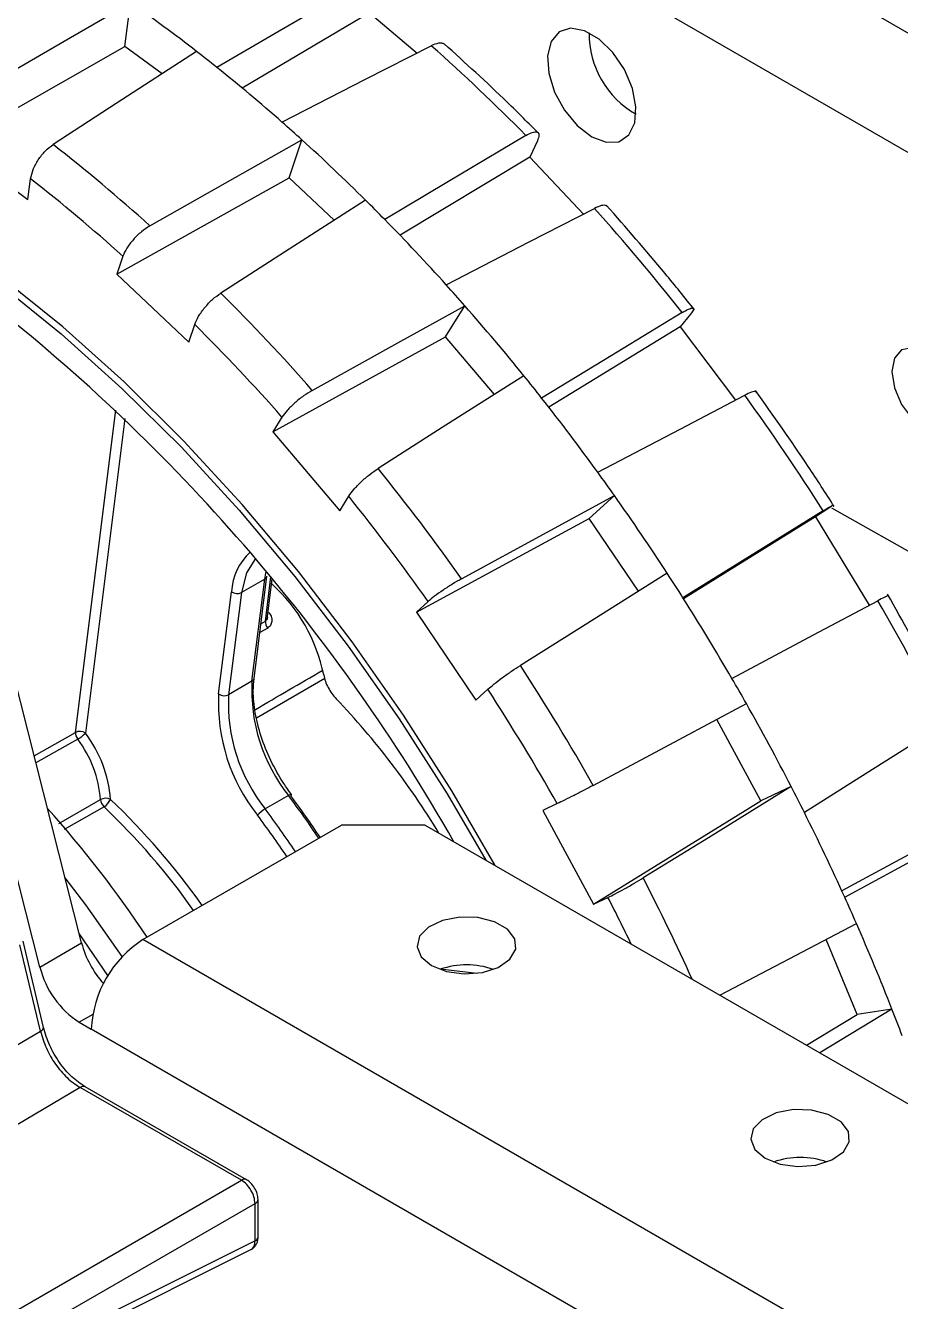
# Model space of a CAD drawing. Header units: inches. Extents: x 0 to 11, y 0 to 8.4.
# Drawn here: x 8.1799 to 8.3345, y 5.8712 to 6.0966 of the extents above; entities that cross this region are included whole.
import ezdxf

# ---------------------------------------------------------------- set-up
doc = ezdxf.new("R2010")
doc.units = ezdxf.units.IN
doc.header["$MEASUREMENT"] = 0

msp = doc.modelspace()

# ---------------------------------------------------------------- linework, layer by layer
at = {"color": 7, "linetype": 'Continuous', "lineweight": 25}
for p, q in [((9.107826920049154, 5.649574966006552), (7.46174245624167, 6.59983930001753)), ((9.089558510303315, 5.639028837540935), (7.443474046495835, 6.58929317155191)), ((8.197483741989702, 6.092869849420877), (8.198471519962936, 6.10061393211158)), ((8.240655661195207, 6.098822136139017), (8.218207705524158, 6.085552561699957)), ((8.240655661195207, 6.098822136139017), (8.249079625406479, 6.091746920264075)), ((8.16715174680825, 6.07560157986021), (8.197483741989702, 6.092869849420877)), ((8.204026477386366, 6.088056287877289), (8.197483741989702, 6.092869849420877)), ((8.226506607490334, 6.069710178341817), (8.228729648862414, 6.076416773812679)), ((8.270324813109253, 6.07623154783385), (8.268997759052281, 6.073354208965401)), ((8.16715174680825, 6.07560157986021), (8.180356196313712, 6.065886922841351)), ((8.268997759052281, 6.073354208965401), (8.24606974679628, 6.059561615590512)), ((8.268997759052281, 6.073354208965401), (8.278451515944722, 6.063305026328744)), ((8.180356196313712, 6.065886922841351), (8.18082142364936, 6.069534259646758)), ((8.196073298621998, 6.052686262324434), (8.226506607490334, 6.069710178341817)), ((8.234410515713863, 6.062214888205276), (8.226506607490334, 6.069710178341817)), ((8.197120314897544, 6.055844959548738), (8.196073298621998, 6.052686262324434)), ((8.196073298621998, 6.052686262324434), (8.208762573595969, 6.040653000441512)), ((8.254125375648414, 6.041638645953729), (8.257516134432153, 6.047103977695066)), ((8.29739467534691, 6.045631728457172), (8.295539899167023, 6.043380493192799)), ((8.208762573595969, 6.040653000441512), (8.209809589871515, 6.043811697665816)), ((8.295539899167023, 6.043380493192799), (8.272339511530296, 6.029198495936036)), ((8.295539899167023, 6.043380493192799), (8.305325683229846, 6.03044549116783)), ((8.223620242044278, 6.024859551816728), (8.254125375648414, 6.041638645953729)), ((8.262733006254319, 6.031426323386786), (8.254125375648414, 6.041638645953729)), ((8.188749492525465, 5.971749881230121), (8.195889531330469, 6.028671166537495)), ((8.197463668608385, 6.027173308564289), (8.190493858338444, 5.97160910649923)), ((8.225217234200004, 6.027433634043148), (8.223620242044278, 6.024859551816728)), ((8.223620242044278, 6.024859551816728), (8.235408785287758, 6.010873309642936)), ((8.235408785287758, 6.010873309642936), (8.237005777443485, 6.013447391869356)), ((8.279500864169222, 6.009508191563342), (8.28395631387488, 6.013566198235837)), ((8.320821237069103, 6.010880910471251), (8.2960420147569, 5.995527195503399)), ((8.321801753910162, 6.011368454023494), (8.319475612043027, 6.009811725007523)), ((8.32247698381518, 6.011833050076714), (8.321801753910162, 6.011368454023494)), ((8.450462536620748, 5.939152238950776), (8.322338574485688, 6.011333256508141)), ((8.248955577138632, 5.99296694885488), (8.279500864169222, 6.009508191563342)), ((8.288209395985868, 5.996677113857274), (8.279500864169222, 6.009508191563342)), ((8.319475612043027, 6.009811725007523), (8.29615270888671, 5.995352468658591)), ((8.319475612043027, 6.009811725007523), (8.328954371592616, 5.994199750724939)), ((8.189825173361143, 5.934555525731471), (8.171333303051458, 6.007246388164426)), ((8.182459477723784, 5.930303400149061), (8.163967607414097, 6.002994262582018)), ((8.22218095356757, 5.998830494969227), (8.222421214038313, 6.000217700463385)), ((8.22218095356757, 5.998830494969227), (8.21805616401065, 5.996449304643078)), ((8.219917780057827, 5.980788191759628), (8.22218095356757, 5.998830494969227)), ((8.22028213108333, 5.981274899313345), (8.222545304593073, 5.999317202522945)), ((8.222286474464168, 5.991415188755289), (8.223262296514067, 5.999194564586206)), ((8.222617472267727, 5.991748112109644), (8.223513068826342, 5.998887920257135)), ((8.214033177536376, 5.978539031061216), (8.216296351046118, 5.996581334270816)), ((8.21805616401065, 5.996449304643078), (8.215792990500907, 5.978407001433478)), ((8.222753918640523, 5.992835879715286), (8.222905395440435, 5.992912150399206)), ((8.251054021376005, 5.994878203897511), (8.248955577138632, 5.99296694885488)), ((8.248955577138632, 5.99296694885488), (8.259485199730458, 5.977452691281285)), ((8.221495677761837, 5.99094944571394), (8.222286474464168, 5.991415188755289)), ((8.222689399391552, 5.990183636779947), (8.22129703357203, 5.989365829306323)), ((8.219917780057827, 5.980788191759628), (8.215792990500907, 5.978407001433478)), ((8.232758702857353, 5.981242130517797), (8.220741570393928, 5.974245631235238)), ((8.259485199730458, 5.977452691281285), (8.26158364396783, 5.979363946323918)), ((8.309776571397094, 5.95964264110225), (8.30200718570944, 5.974026390788106)), ((8.181418558735794, 5.967601618799621), (8.188749492525465, 5.971749881230121)), ((8.18913105928423, 5.970547205031171), (8.181736522662183, 5.966351714293233)), ((8.315161335439846, 5.962170022226564), (8.309776571397094, 5.95964264110225)), ((8.18580787282509, 5.955670895448228), (8.1931725709424, 5.959878629343503)), ((8.226382772136207, 5.96059587301936), (8.222257982579285, 5.95821468269321)), ((8.273845638721246, 5.959167849382962), (8.271309502568517, 5.957977494041445)), ((8.280260267254484, 5.94140661393383), (8.309776571397094, 5.95964264110225)), ((8.193787236845154, 5.958595941889834), (8.186748204505252, 5.954563628738276)), ((8.271309502568517, 5.957977494041445), (8.280260267254484, 5.94140661393383)), ((8.348133632208416, 5.956756077479783), (8.324098370217653, 5.94376388162774)), ((8.200669138360428, 5.935146973683493), (8.235729849594264, 5.955387091455763)), ((8.250461240868988, 5.955387091455765), (8.235729849594264, 5.955387091455763)), ((8.944013849074407, 5.555007693053834), (8.250461240868988, 5.955387091455765)), ((8.280260267254484, 5.94140661393383), (8.282796403407211, 5.942596969275346)), ((8.182556613206236, 5.9189934134811), (8.178939540129774, 5.934243731282596)), ((8.18309679675756, 5.919638479033848), (8.179479723681084, 5.934888796835411)), ((8.182459477723784, 5.930303400149061), (8.189825173361143, 5.934555525731471)), ((8.194478619600899, 5.928781061475174), (8.189396601143413, 5.936240227365267)), ((8.901587442203205, 5.530515449699148), (8.200669138360428, 5.935146973683493)), ((8.32680747495181, 5.92192772184045), (8.321315616644055, 5.935173267214906)), ((8.2596494785152, 5.929185985500359), (8.253160986658472, 5.929893984235174)), ((8.191783087158708, 5.921908407790201), (8.189423879771116, 5.9205464663551)), ((8.317861754927064, 5.916477602901783), (8.32680747495181, 5.92192772184045)), ((8.332957940001064, 5.922847684220052), (8.320204737641001, 5.915125027771398)), ((8.332957940001064, 5.922847684220052), (8.32680747495181, 5.92192772184045)), ((8.113059248123003, 5.878133380016914), (8.182556613206236, 5.9189934134811)), ((8.189423879771116, 5.9205464663551), (8.191535675770107, 5.919327352474451)), ((8.88331903245737, 5.519969321233534), (8.191535675770107, 5.919327352474451)), ((8.189592095749909, 5.90900264475784), (8.120763934729373, 5.868536060748371)), ((8.21809561908075, 5.892633255007615), (8.189592095749909, 5.90900264475784)), ((8.218969820164205, 5.892740452664055), (8.190466296833364, 5.909109842414278)), ((8.135418311741613, 5.844887431968063), (8.21809561908075, 5.892633255007615)), ((8.22100214059239, 5.882646340879215), (8.22098730815633, 5.889260677667476)), ((8.13756667079801, 5.840687780977347), (8.220457305654502, 5.888556799827467)), ((8.22047213809056, 5.881942463039205), (8.220457305654502, 5.888556799827467)), ((8.220472138090651, 5.881942463039251), (8.13762110935215, 5.840568975549012)), ((8.13806497312947, 5.8396002976144), (8.219861455649353, 5.88044717420495))]:
    msp.add_line(p, q, dxfattribs=at)
at = {"color": 7, "linetype": 'Continuous', "lineweight": 25, "flags": 128}
for points in [[(8.23876865057468, 6.103789507033492), (8.224745867002287, 6.095622368274963), (8.213727803949993, 6.089204688544239)], [(8.171764605469631, 6.085161545097593), (8.186720512655523, 6.093815250691191), (8.198471519962936, 6.10061393211158)], [(8.279924023418415, 6.076957363804725), (8.28246872567987, 6.075978692095698), (8.284737669966173, 6.07608678192685), (8.286484980957605, 6.077269920087793), (8.28752131039592, 6.079399895200507), (8.287734355906169, 6.08224589141156), (8.287101030701574, 6.085499500871305), (8.285689965395107, 6.088808144509824), (8.283654070807657, 6.09181327944999), (8.281213967707936, 6.09418925269156), (8.278634079128896, 6.09567859066679), (8.276193976029173, 6.096119900496602), (8.274158081441723, 6.095465359413309), (8.272747016135256, 6.093785897099536), (8.272113690930663, 6.091263509356525), (8.27232673644091, 6.088171536035109), (8.273363065879225, 6.084845040421571), (8.275110376870657, 6.081644499931538), (8.27737932115696, 6.078916742788606), (8.279924023418415, 6.076957363804725)], [(8.210147268315282, 6.092023957146309), (8.195944229975634, 6.082817147209264), (8.184784636193562, 6.075582566980732)], [(8.22521951577712, 6.079552897545279), (8.239983413337628, 6.087098452392383), (8.251583455805536, 6.093026461140881)], [(8.262869233025679, 5.948224110052057), (8.255198071748719, 5.961420150785337), (8.24666259687565, 5.974796292328413), (8.237615828795661, 5.987725583610149), (8.228106035930757, 6.000139041267405), (8.218183957140496, 6.011970434132615), (8.20790253100824, 6.023156636605717), (8.197316613390903, 6.033637965456551), (8.186482684739207, 6.043358498260711), (8.17545854875006, 6.052266371769876), (8.164303023958807, 6.060314058624678), (8.153075629916902, 6.067458620933734), (8.141836269629351, 6.073661939365862), (8.130644909946252, 6.078890916533223), (8.119561261613713, 6.083117653580191), (8.108644460691183, 6.086319599035825), (8.097952753034987, 6.088479669135725), (8.087543183531482, 6.089586338971303), (8.077471291737908, 6.089633703980161), (8.067790815554819, 6.088621511449485), (8.058553404511132, 6.086555161864371), (8.049808344191542, 6.083445680093912), (8.049502649974775, 6.083314197210977)], [(8.051359170334443, 6.082242450820104), (8.059282429944343, 6.085010592401798), (8.068446863650992, 6.087060617424823), (8.078050862196594, 6.088064813438391), (8.088043184093522, 6.088017822622278), (8.098370515981042, 6.086919895692823), (8.108977757075186, 6.084776890565236), (8.119808313155245, 6.081600241099093), (8.130804398518446, 6.077406896093748), (8.141907344291667, 6.07221922885915), (8.153057911455267, 6.066064917844558), (8.164196606908877, 6.058976798962038), (8.175264000892842, 6.050992690392667), (8.186201044071694, 6.042155190810167), (8.196949382587917, 6.032511452098561), (8.207451669405005, 6.022112927776456), (8.217651870278738, 6.011015098470272), (8.227495562724105, 5.999277175901089), (8.236930226382809, 5.986961786964492), (8.245905523242108, 5.974134639588994), (8.254373566209889, 5.960864172155802), (8.261192963670338, 5.949191799753042)], [(8.20189100263501, 6.06121507533741), (8.216920739559963, 6.069728345050562), (8.228729648862414, 6.076416773812679)], [(8.268285678833251, 6.077187713526717), (8.254329061476703, 6.068877504623937), (8.243362881602144, 6.062347511669571)], [(8.239949865298465, 6.065776622737458), (8.225643746580804, 6.056577962086063), (8.21440305396719, 6.049349874947198)], [(8.254226210025058, 6.050799978492454), (8.268883543234537, 6.05836626375761), (8.280399752001138, 6.064310659978275)], [(8.230574019578857, 6.032160413795233), (8.245661755633321, 6.04052906794777), (8.257516134432153, 6.047103977695066)], [(8.29591638938415, 6.04590130746716), (8.2820091626608, 6.037446038201985), (8.271081692552533, 6.030802184387021)], [(8.338849588517293, 6.038898943552909), (8.336583329847931, 6.039686674787923), (8.334662088517293, 6.039313376988774), (8.333378356101875, 6.03783588136143), (8.332927569224857, 6.035479123221624), (8.333378356101875, 6.032601897632074), (8.334662088517293, 6.029642236106675), (8.336583329847931, 6.027050720283269), (8.338849588517293, 6.025221884953823), (8.341115847186655, 6.024434153718809), (8.343037088517294, 6.024807451517957), (8.344320820932714, 6.026284947145301), (8.344771607809731, 6.028641705285108), (8.344320820932714, 6.031518930874658), (8.343037088517294, 6.034478592400058), (8.341115847186655, 6.037070108223462), (8.338849588517293, 6.038898943552909)], [(8.267939898353209, 6.034736946116142), (8.253524542328297, 6.025571439245358), (8.242197919170962, 6.018369509241445)], [(8.280986560834215, 6.017709774984003), (8.295532815144373, 6.025321385070651), (8.306961650505876, 6.031301509018855)], [(8.25694213734564, 5.998880371659655), (8.272070279645956, 6.007104624642088), (8.28395631387488, 6.013566198235837)], [(8.22056646508328, 6.002445198154999), (8.21896661496097, 5.999933768714088), (8.21805616401065, 5.996449304643078)], [(8.293266904488783, 5.999848052149664), (8.278739473347692, 5.990739696193606), (8.267324698890539, 5.983582792598623)], [(8.30468746848665, 5.981287716109074), (8.319121504425349, 5.988967868248893), (8.330462081474659, 5.995001974611078)], [(8.280194174019924, 5.962386146170449), (8.295343901959008, 5.970470599929718), (8.307246815717457, 5.976822463892846)], [(8.342243500693664, 5.973190599580538), (8.328379280967114, 5.964456795828504), (8.317485441455466, 5.957594357705855)], [(8.315161335439846, 5.962170022226564), (8.300522396719334, 5.953141077817722), (8.289019928638906, 5.946046701800997)], [(8.226778625649343, 5.960536873662461), (8.226856851998889, 5.960638125283801), (8.226898105007379, 5.960715877045935), (8.226900799344829, 5.960767140992246), (8.226864831469364, 5.960789947078028), (8.226791583606268, 5.960783418878193), (8.226683870629838, 5.9607478072678), (8.226545831889357, 5.960684480781064), (8.226382772136207, 5.96059587301936)], [(8.32460879289658, 5.942640467696134), (8.338932880690113, 5.950410296505201), (8.350186996204286, 5.956514999739481)], [(8.196996394028814, 5.932136442392693), (8.190580050673377, 5.941270897931347), (8.18689980358092, 5.94605504680206)], [(8.25163975217096, 5.930554678054489), (8.254292627713712, 5.929505595024231), (8.257422831243192, 5.929080585892646), (8.260607611427684, 5.929337050498011), (8.263416846055796, 5.930240351874251), (8.265471132424496, 5.93166849416514), (8.2664930277765, 5.933428598840685), (8.266344519481997, 5.935282954011375), (8.265045664409078, 5.936981118736072), (8.26277188013254, 5.93829374645885), (8.259830253818407, 5.939043559532228), (8.256618068400515, 5.939129291545786), (8.253569147318883, 5.938539363916039), (8.251095264260242, 5.937353449638282), (8.249530530839921, 5.935731713007107), (8.249086272976822, 5.933893178540907), (8.249822490157072, 5.932086150507012), (8.25163975217096, 5.930554678054489)], [(8.302544722899702, 5.925319937276801), (8.314775465335497, 5.931740100113831), (8.326679969846978, 5.937989214440886)], [(8.26229299753632, 5.929964581554494), (8.26225308398406, 5.929858375636925), (8.262223396814733, 5.929759113673627)], [(8.310565317269832, 5.89653767339521), (8.313218192812586, 5.895488590364954), (8.316348396342065, 5.895063581233368), (8.319533176526557, 5.895320045838734), (8.32234241115467, 5.896223347214973), (8.32439669752337, 5.897651489505863), (8.325418592875373, 5.899411594181408), (8.325270084580872, 5.901265949352097), (8.323971229507952, 5.902964114076794), (8.321697445231413, 5.904276741799573), (8.31875581891728, 5.90502655487295), (8.315543633499388, 5.905112286886508), (8.312494712417756, 5.90452235925676), (8.310020829359116, 5.903336444979004), (8.308456095938796, 5.90171470834783), (8.308011838075696, 5.89987617388163), (8.308748055255945, 5.898069145847734), (8.310565317269832, 5.89653767339521)]]:
    msp.add_lwpolyline(points, dxfattribs=at)
at = {"color": 7, "linetype": 'Continuous', "lineweight": 25}
for centre, radius, start, end in [((8.035594458694582, 5.866996608126603), 0.2847911360160582, 52.19941093618043, 55.11594605424418), ((8.29573018725972, 6.095132061963921), 0.01626503594346719, 179.3863820837384, 240.6082413835593), ((8.025988269184644, 5.854454498958025), 0.3005890623836357, 51.34921412944694, 52.2178870781204), ((8.023450610909565, 5.835730818537024), 0.3438686415235632, 44.6019840899993, 48.43799224042569), ((8.016269147569142, 5.842437406465758), 0.3160443204427688, 48.61292663646402, 51.33384533169124), ((8.00630410823331, 5.830997536043215), 0.3312155240798559, 47.81371647129391, 48.62797868916038), ((7.996506149407547, 5.820297199753734), 0.3457238636762007, 45.23855845932864, 47.80141787108117), ((7.99129199392411, 5.827837001837874), 0.3143521395829343, 47.93709048031177, 52.00968148810797), ((7.991142284122493, 5.827148963102332), 0.3077804541431801, 47.99180589305681, 51.95496607536621), ((7.986744089942616, 5.81034623170106), 0.3596635223908086, 44.47985406303918, 45.25059224102559), ((7.987416313289502, 5.801620653766832), 0.3935039195772561, 38.37335628172885, 41.87951730709291), ((7.977448585185488, 5.801305347811915), 0.3726304125406992, 42.03233024144706, 44.47026993712316), ((7.952676547760755, 5.78692982911787), 0.3706279057276902, 41.42678766016196, 45.07581251841118), ((7.968482271530319, 5.793138245747194), 0.3847585826304266, 41.30484176719208, 42.04169112905205), ((7.960281455135468, 5.785998208884688), 0.3956319970410156, 38.95518854435956, 41.29768504473558), ((7.971530285617798, 5.790672894842873), 0.3268885597574947, 29.65774949206019, 51.52900247926362), ((7.953334369447127, 5.787096538406017), 0.3628804371766586, 41.47581191021758, 45.02678826835592), ((7.952694742860563, 5.779801049033503), 0.4054279463516448, 38.25056630018906, 38.96215379961536), ((7.963350460702081, 5.783176875955813), 0.4238330842336978, 32.49658344141546, 35.83337844596461), ((7.946151749080012, 5.774688356330007), 0.4137315084533371, 35.97195578631949, 38.24561879958637), ((7.921543180609222, 5.760461090788549), 0.4115048160969357, 35.4072237805639, 38.81035080507723), ((7.940480001567846, 5.770528466976079), 0.4207651553205534, 35.28254600226791, 35.97673460089643), ((7.922852245091183, 5.761180603918743), 0.4029031821571392, 35.45294376318614, 38.76463082244707), ((7.936090455120265, 5.767448837112828), 0.4261272241165066, 33.05030640651658, 35.27965548067079), ((8.226546080381553, 5.995996413346973), 0.01026640559966438, 132.4536336765278, 176.7338463619522), ((7.932783925091794, 5.765272915744541), 0.4300854252987568, 32.36891993888337, 33.05304280829738), ((8.221882308166494, 5.999434711522398), 0.0006739931147358903, 296.3017513502327, 348.7683295683503), ((8.203700636399077, 5.976101425094796), 0.02945486474047212, 11.32949965504228, 48.02179767909276), ((8.21728751830396, 5.997998305955185), 0.001729225632275967, 235.027331512949, 296.3915350806656), ((7.930941780909669, 5.764113503401158), 0.4322620474292108, 30.1597931806324, 32.36799669889258), ((7.95858579627505, 5.780045358315841), 0.4295326744066844, 26.7221077897645, 30.02931237630634), ((8.224042694180229, 5.991308080258356), 0.001759482856181279, 176.5099623262034, 219.7229626060245), ((7.906410238028354, 5.749949595024863), 0.4299345520750588, 29.6113235054762, 32.91646637404946), ((8.249783117495932, 5.979219092153332), 0.02990652861611266, 176.9924933692261, 218.5146095570134), ((8.219621471397637, 5.98138974050956), 0.000670566716030204, 296.2237646199345, 350.1389189722712), ((7.908036077703703, 5.750888224525071), 0.4209477842473949, 29.65572677340965, 32.87206310611693), ((7.930334433539794, 5.763753806690336), 0.4329678931756048, 29.47948610555398, 30.16056921681289), ((8.24569043522074, 5.976875785478533), 0.03170092033305216, 176.9924933692064, 218.5146095570271), ((8.215024344794218, 5.979956002745585), 0.001729225632275967, 235.027331512949, 296.3915350806656), ((8.24565832793899, 5.976837901827174), 0.02990652861609184, 176.9924933692086, 218.5146095570234), ((8.134566222014428, 5.882190810380339), 0.1384315811321757, 31.2248935016278, 43.61801457656932), ((7.93130441709157, 5.764293355506574), 0.4318579731764245, 27.27091964736528, 29.480500518469), ((8.190584550791433, 5.971670213584873), 0.001836786806680886, 177.5141087516882, 217.6906867510791), ((8.189501178467383, 5.970186393616956), 0.001734798337501395, 55.09508045500788, 115.6770896722344), ((8.185908065582773, 5.976088887513124), 0.006410766968968716, 300.181905428765, 315.6699794951546), ((8.17319931526609, 5.958412080829237), 0.02002702441342624, 4.19944162882812, 37.29633063284703), ((8.173030377922473, 5.958307266876118), 0.02195249611315295, 4.199441628817551, 37.29633063283675), ((7.933590352461913, 5.765481541211325), 0.4292816949449728, 26.58478106149986, 27.26975758130139), ((8.194085468107886, 5.958095537378363), 0.002003196992534728, 65.25599214944538, 117.1112773251813), ((8.195200970788404, 5.96006202365668), 0.002036673613855784, 185.1662534683651, 226.0413788175917), ((8.192340314353041, 5.960992283781189), 0.002799292617509371, 301.1237765883148, 337.3619953462532), ((8.10669114784213, 5.867313548857184), 0.1279062911341199, 35.27351588001118, 46.38384708428621), ((8.073706642936623, 5.84685777665524), 0.1903847551457361, 33.90865231485584, 36.68475441092354), ((8.075714615784717, 5.848003016368366), 0.1883725142208059, 33.95418066983302, 36.68395691907461), ((8.03549418695589, 5.825554879196872), 0.1990607644025332, 33.54892413216624, 41.85304062364416), ((8.106944128669992, 5.867448689958259), 0.1258949839040494, 35.36236948059819, 46.38525040889209), ((8.225333290085045, 5.952894859814088), 0.006144756441082337, 120.0315440924663, 136.364332955623), ((8.069922484741516, 5.844672471286738), 0.188249470477677, 33.95328838178766, 36.68484920709565), ((8.069480475133654, 5.844404815286651), 0.1905089307628341, 33.90955723721039, 36.68384948856805), ((7.937488849676567, 5.767407740785018), 0.4249333583273645, 24.35423948647963, 26.58776266751692), ((7.912215159751086, 5.752886011680071), 0.4234299069085646, 24.44779562614803, 27.14094941219559), ((7.911734369028792, 5.752779892864357), 0.416794380785378, 25.82589742930424, 27.09205050563447), ((7.942707902611684, 5.769795377872279), 0.4191941257658714, 23.65518043447775, 24.35110239391183), ((7.949493651879834, 5.772728251144971), 0.4118017781058083, 21.37945748940108, 23.66021874568164), ((8.206611174162623, 5.938964388343256), 0.01735534189916385, 194.7164062091401, 221.8884107209738), ((8.211365550412784, 5.918424983132744), 0.01985039543115384, 122.6054783400644, 177.3945215143266), ((8.198278652291293, 5.934230941945078), 0.01629944381127145, 193.9433079995191, 237.0944269958568), ((8.257825734088607, 5.916537076583505), 0.01414803345352968, 70.5005687661611, 109.2511717068635), ((7.957527198620273, 5.775912605639992), 0.40316021491593, 20.65999471898875, 21.37424815071074), ((8.182370150752993, 5.919698268772901), 0.0007291016587899087, 284.8176002117426, 355.296196580171), ((8.190113939728656, 5.908365157540697), 0.0008238392380668465, 64.67823356801047, 129.3035917050464), ((8.316752501605222, 5.882529339721021), 0.01413889598486456, 70.4926256930222, 109.5073743070085), ((8.218617437955311, 5.891995843028785), 0.0008237651173763728, 64.65967842298372, 129.3055553771835), ((8.220168473690116, 5.889325737589807), 0.0008213946591045267, 290.5874152612682, 355.474534134879), ((8.22016044106873, 5.882728641410988), 0.0008457135837008539, 291.6268961522235, 354.4154287592708)]:
    msp.add_arc(centre, radius, start, end, dxfattribs=at)
for points, knots in [([(8.254033794906986, 6.093138830394834), (8.253999216342159, 6.093198495941561), (8.253878450273016, 6.093406878608034), (8.253439119819326, 6.093484346428062), (8.25270730060154, 6.093502697642028), (8.252023771289238, 6.093213047674986), (8.251583455805536, 6.093026461140881)], [0, 0, 0, 0, 0.09904489878968412, 0.3459155449459987, 0.5786522859717592, 1, 1, 1, 1]), ([(8.270662274730372, 6.077446804516881), (8.268786070327922, 6.079327623772377), (8.263264078970101, 6.084863197434247), (8.257598104692246, 6.089994758528045), (8.253857255825753, 6.093382771526286)], [0, 0, 0, 0, 0.3397695289382702, 0.9999999999999999, 0.9999999999999999, 0.9999999999999999, 0.9999999999999999]), ([(8.268285678833251, 6.077187713526717), (8.268677679654312, 6.077395889583001), (8.269297979720763, 6.077725306294927), (8.26994001289056, 6.07784871706399), (8.27043663457212, 6.077775900437755), (8.270719038231814, 6.077325012883501), (8.270456213817157, 6.076596014919712), (8.270324813109253, 6.07623154783385)], [0, 0, 0, 0, 0.2258044901647666, 0.3573118542843057, 0.5009271414515843, 0.7504854067865265, 1, 1, 1, 1]), ([(8.18082142364936, 6.069534259646758), (8.180937064785034, 6.070068834993551), (8.18116828421624, 6.071137695195421), (8.182124851881591, 6.0729026232418), (8.183381219254407, 6.074516745837871), (8.184316271218297, 6.075226868485662), (8.184784636193562, 6.075582566980732)], [0, 0, 0, 0, 0.2499136709341099, 0.4996915371566608, 0.7493968572079508, 1, 1, 1, 1]), ([(8.282650360961007, 6.064570618278218), (8.282623198544407, 6.064639649349403), (8.282549994072133, 6.064825692557956), (8.282151570019222, 6.064861143289864), (8.28149566018137, 6.064804823175404), (8.280829122090099, 6.064504270081511), (8.280399752001138, 6.064310659978275)], [0, 0, 0, 0, 0.1391566970922121, 0.3750363129842543, 0.5974112846584805, 1, 1, 1, 1]), ([(8.298082502696111, 6.046376297703004), (8.296357651143024, 6.048531895299495), (8.291281398067747, 6.054875837715094), (8.285992340087047, 6.060891501715086), (8.28250044228278, 6.064863113293072)], [0, 0, 0, 0, 0.3397883296024869, 1, 1, 1, 1]), ([(8.20189100263501, 6.06121507533741), (8.201388194877937, 6.060890562722821), (8.200382851419942, 6.060241713078946), (8.198921616659806, 6.0588023289078), (8.19771743401881, 6.057242204073769), (8.197319592696497, 6.056311264853041), (8.197120314897544, 6.055844959548738)], [0, 0, 0, 0, 0.2499123639395159, 0.4996895068213595, 0.7493956301627142, 1, 1, 1, 1]), ([(8.209809589871515, 6.043811697665818), (8.210005527847873, 6.044279118035709), (8.210397297326619, 6.045213704776228), (8.21155872869836, 6.04681097252961), (8.212962467421823, 6.048307642627758), (8.21392228430932, 6.049002048794545), (8.21440305396719, 6.049349874947198)], [0, 0, 0, 0, 0.2499136709340998, 0.4996915371566729, 0.7493968572079485, 1, 1, 1, 1]), ([(8.29591638938415, 6.04590130746716), (8.29630050634714, 6.046121410848934), (8.296908331039607, 6.046469701300088), (8.297482137010391, 6.046678992966045), (8.297883104277883, 6.046724107474889), (8.298006548816694, 6.046466038099709), (8.2975986212714, 6.045909815446985), (8.29739467534691, 6.045631728457172)], [0, 0, 0, 0, 0.2258044886554786, 0.357311853153512, 0.5009271414585474, 0.7504854067899802, 1, 1, 1, 1]), ([(8.230574019578857, 6.032160413795233), (8.230060822137604, 6.031849631266026), (8.229034704932841, 6.031228234363927), (8.227437669383493, 6.029939892125778), (8.226042003608628, 6.028587979717129), (8.22549248620005, 6.027818876211668), (8.225217234200004, 6.027433634043148)], [0, 0, 0, 0, 0.2499123639395179, 0.4996895068213648, 0.7493956301627106, 1, 1, 1, 1]), ([(8.308982377031505, 6.031806764582646), (8.308975659594292, 6.031860765426671), (8.308959301359254, 6.031992267734871), (8.308614538884996, 6.031960343286069), (8.308031078247334, 6.031819174230045), (8.307380645722734, 6.03150432706725), (8.306961650505876, 6.031301509018855)], [0, 0, 0, 0, 0.1603147453724299, 0.3903968435224588, 0.6073062199597764, 1, 1, 1, 1]), ([(8.322765695663172, 6.011642162425555), (8.32124262967804, 6.014008380573402), (8.316760458746534, 6.020971830813513), (8.31200231130498, 6.027692316185715), (8.308861008163033, 6.032129144189557)], [0, 0, 0, 0, 0.339805422061502, 1, 1, 1, 1]), ([(8.237005777443485, 6.013447391869356), (8.237277664469037, 6.013834381873021), (8.237821290774962, 6.014608151587472), (8.239177045712047, 6.016003514378844), (8.240721048199669, 6.017357775705594), (8.241705040243367, 6.018031861505214), (8.242197919170962, 6.018369509241445)], [0, 0, 0, 0, 0.2499136709340825, 0.4996915371566627, 0.7493968572079482, 1, 1, 1, 1]), ([(8.320821237069103, 6.010880910471251), (8.321200637049833, 6.011114930697016), (8.321800997612968, 6.011485243089378), (8.322298494986914, 6.011778529906512), (8.322575240058377, 6.011935890080349), (8.322527732583396, 6.011893358575459), (8.322508419568917, 6.011876068421222)], [0, 0, 0, 0, 0.3767787324841034, 0.5962127135011845, 0.8358500485704883, 1, 1, 1, 1]), ([(8.25694213734564, 5.998880371659655), (8.256419870804246, 5.998584522754177), (8.255375620306253, 5.997992985019342), (8.253655771242563, 5.996874314781576), (8.25208621881184, 5.995757369395148), (8.251398498760453, 5.995171609616813), (8.251054021376005, 5.994878203897511)], [0, 0, 0, 0, 0.2499123639395271, 0.4996895068213588, 0.7493956301627248, 1, 1, 1, 1]), ([(8.332257426375808, 5.995817676065359), (8.332273687323221, 5.995841353112697), (8.332312181967733, 5.995897403937849), (8.332024236909591, 5.995782458915206), (8.33150715656426, 5.995547596833401), (8.330871535471866, 5.995215746044459), (8.330462081474659, 5.995001974611078)], [0, 0, 0, 0, 0.1669452315988451, 0.395210511394732, 0.6104070860100668, 1, 1, 1, 1]), ([(8.343986311133458, 5.974276527051536), (8.3427099825298, 5.976783130045191), (8.338954106098013, 5.984159358299221), (8.334866854226487, 5.99138501332216), (8.33216853954944, 5.996155233414419)], [0, 0, 0, 0, 0.3398217771102225, 1, 1, 1, 1]), ([(8.222689399391552, 5.990183636779947), (8.222887485018935, 5.990340922476103), (8.22328261772623, 5.990654669231798), (8.223521546894908, 5.991397526488549), (8.22343742126193, 5.992067066253903), (8.223195416148974, 5.99257749535357), (8.223001617626732, 5.992801119568653), (8.222905395440435, 5.992912150399206)], [0, 0, 0, 0, 0.2504819077698604, 0.4996505584632669, 0.749192234613846, 0.8754723655964997, 1, 1, 1, 1]), ([(8.222638895155146, 5.992076686850516), (8.22262487185054, 5.99196289793099), (8.222600382302502, 5.991764183056801), (8.222458707235939, 5.99154148765574), (8.222342594199082, 5.991456341555307), (8.222286474464168, 5.991415188755289)], [0, 0, 0, 0, 0.4090809794319247, 0.7143971108885769, 1, 1, 1, 1]), ([(8.220453319289252, 5.975749453680578), (8.22047649326335, 5.975762975551476), (8.224432910132803, 5.978071520382548), (8.22838770617897, 5.980381739224961), (8.232319337744707, 5.982678426391267)], [0, 0, 0, 0, 0.005857313540112683, 1, 1, 1, 1]), ([(8.23258153311652, 5.981887862831083), (8.232670264632901, 5.981516744916204), (8.232847985880582, 5.980773429107352), (8.233352979019575, 5.979650425412478), (8.23399616015444, 5.978583704437932), (8.234521109311252, 5.977986862771803), (8.234784457309708, 5.977687448902614)], [0, 0, 0, 0, 0.2494829713489483, 0.4996919555995606, 0.7490135560870943, 1, 1, 1, 1]), ([(8.26158364396783, 5.979363946323918), (8.261924824577656, 5.979659674408011), (8.262607000397551, 5.980250969875637), (8.264140634335735, 5.981416317816087), (8.26581353115753, 5.982607541116417), (8.266820374040137, 5.983257320086787), (8.267324698890539, 5.983582792598623)], [0, 0, 0, 0, 0.2499136709340899, 0.4996915371566517, 0.7493968572079143, 1, 1, 1, 1]), ([(8.226897072667017, 5.960773501167335), (8.226432831731662, 5.961423465011883), (8.225076801044747, 5.963321985481474), (8.223163830055725, 5.966771938245472), (8.221442259245668, 5.9710232416325), (8.22039429076602, 5.975222896603032), (8.220059704743125, 5.97868398680012), (8.220220697995613, 5.980559301711252), (8.22028213108333, 5.981274899313345)], [0, 0, 0, 0, 0.1014964832123493, 0.2964674921327554, 0.4916417715537033, 0.6863623676079761, 0.8803196538706031, 1, 1, 1, 1]), ([(8.280194174019924, 5.962386146170449), (8.279664434522443, 5.962105980676448), (8.278605242155702, 5.961545801278679), (8.27677929847903, 5.960610277710803), (8.275058739328507, 5.959747914589365), (8.274250489295133, 5.959361435743647), (8.273845638721246, 5.959167849382962)], [0, 0, 0, 0, 0.249912363939476, 0.4996895068213323, 0.7493956301627037, 1, 1, 1, 1]), ([(8.282796403407211, 5.942596969275346), (8.2831981166859, 5.942793376833768), (8.284001324949678, 5.943186085221464), (8.28569098856128, 5.944100297306929), (8.28747749389814, 5.945112807153756), (8.288505168991184, 5.945735031383495), (8.289019928638906, 5.946046701800997)], [0, 0, 0, 0, 0.249913670934094, 0.4996915371566901, 0.7493968572079464, 1, 1, 1, 1]), ([(8.182556613206236, 5.9189934134811), (8.182863297414588, 5.917968243977653), (8.183466204380466, 5.91595287501504), (8.185160035798033, 5.913083719099908), (8.187237324480892, 5.91059769086597), (8.188798157508637, 5.909540432915228), (8.189592095749909, 5.90900264475784)], [0, 0, 0, 0, 0.2543379198046188, 0.4999999979192132, 0.7456684249813411, 1, 1, 1, 1]), ([(8.190466594221233, 5.90910967150488), (8.189658115035641, 5.909660281223528), (8.18803874099879, 5.910763145834894), (8.18585175430357, 5.913384962237901), (8.184060799853103, 5.916433941595536), (8.183418292440319, 5.918569952679343), (8.18309645683096, 5.919639892753309)], [0, 0, 0, 0, 0.2488013115706876, 0.4983460198762729, 0.7487186744171332, 1, 1, 1, 1]), ([(8.220457305654502, 5.888556799827467), (8.220416024656403, 5.888931188504158), (8.220333465842641, 5.889679936995173), (8.21978199568986, 5.890890116042867), (8.219006872724501, 5.891969740158892), (8.218399378101125, 5.892412077707712), (8.21809561908075, 5.892633255007616)], [0, 0, 0, 0, 0.2500096368767193, 0.5000000000124755, 0.7499903631420287, 1, 1, 1, 1]), ([(8.220987307082973, 5.889261088281566), (8.22095635273564, 5.889581462915936), (8.220894376188076, 5.890222914455928), (8.220426167482696, 5.891260548737167), (8.219758558051165, 5.892182497416376), (8.219232795464643, 5.892554450564084), (8.218970128892645, 5.892740275232399)], [0, 0, 0, 0, 0.2496569591459541, 0.4998611741773766, 0.7501348436161671, 1, 1, 1, 1]), ([(8.21970517510528, 5.88036915972022), (8.219891883048437, 5.880484034599895), (8.220265557155868, 5.880713943233687), (8.220678542872491, 5.881270007317978), (8.220951804816135, 5.881927413526746), (8.220985608428352, 5.882410487907513), (8.221002139587705, 5.88264672832813)], [0, 0, 0, 0, 0.2549116128872731, 0.5101757740426113, 0.7604586668728549, 1, 1, 1, 1]), ([(8.21969637802081, 5.880389110764716), (8.219720567423208, 5.880393266375383), (8.220000042138114, 5.880441278644871), (8.220341379392694, 5.880953595574669), (8.22042855073788, 5.881612832080117), (8.220472138090651, 5.881942463039254)], [0, 0, 0, 0, 0.04523246103295835, 0.5225978279089637, 0.9999999999999999, 0.9999999999999999, 0.9999999999999999, 0.9999999999999999])]:
    msp.add_open_spline(points, degree=3, knots=knots, dxfattribs=at)

doc.saveas('drawing.dxf')
